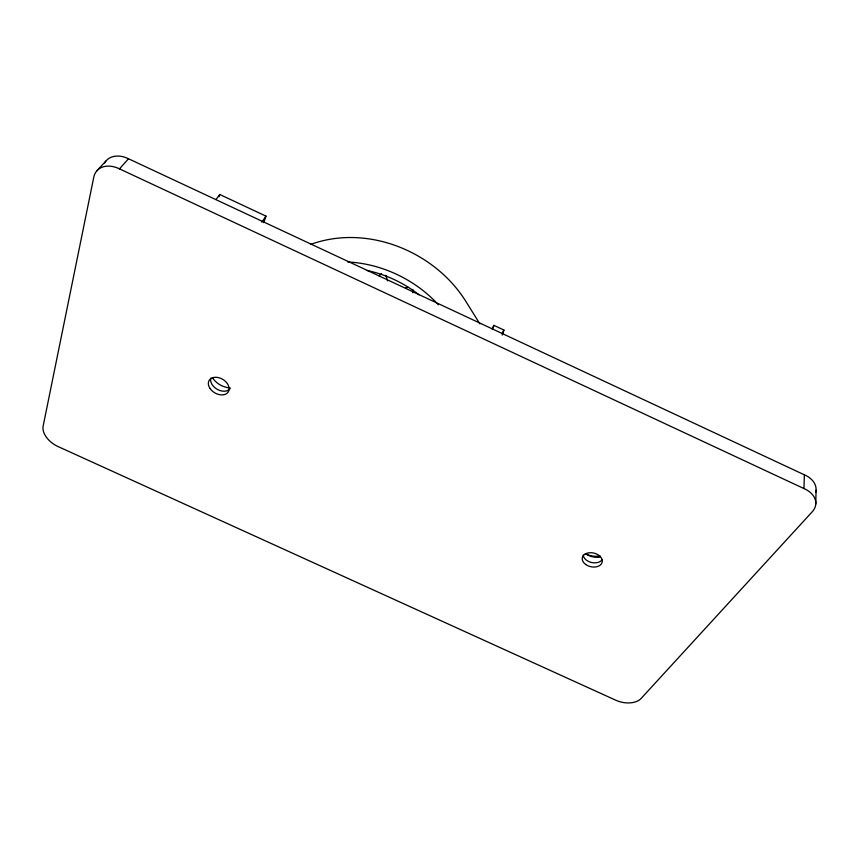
<?xml version="1.0" encoding="UTF-8"?>
<svg xmlns="http://www.w3.org/2000/svg" width="859" height="859" viewBox="0 0 859 859"><rect width="100%" height="100%" fill="white"/><g stroke="black" fill="none" stroke-linecap="round" stroke-linejoin="round"><path stroke-width="1.29" d="M412.771 292.747L412.792 289.419M815.782 504.061L816.05 490.221M128.517 158.765L119.455 168.858A24.095 17.545 41.4 0 0 93.685 177.609L43.175 425.924A19.65 12.316 32.8 0 0 58.337 446.68L615.592 700.139A19.188 11.854 12.4 0 0 641.276 698.292L811.691 512.372A23.032 16.278 3.6 0 0 803.96 488.567L804.368 474.823L128.517 158.765A23.794 17.481 41.8 0 0 104.594 162.931M219.088 196.711L219.743 194.488L265.968 216.124L263.788 222.674M502.182 335.096L503.932 330.049L493.946 325.378L492.046 328.911M492.594 329.137L493.946 325.378M502.021 333.55L503.932 330.049M261.823 222.245L265.968 216.124M216.006 199.471L219.743 194.488M96.67 171.027L105.958 160.987M378.937 275.782L381.589 273.763M310.561 244.461C366.965 223.812 434.407 251.129 465.718 301.198L479.902 323.929M405.652 287.958L407.939 287.26M119.455 168.858L803.96 488.567M385.831 275.256L387.624 280.914M804.368 474.823A22.742 16.224 3.2 0 1 815.663 492.454M602.105 559.864A10.147 6.99 12.8 0 1 591.217 562.42A10.147 6.99 12.8 0 1 583.143 555.064M599.732 557.223A14.99 10.405 12.6 0 1 585.312 553.583M230.019 387.806A16.826 11.94 30.8 0 1 212.409 377.627M230.158 388.622A11.124 7.828 30.7 0 1 217.51 389.492A11.124 7.828 30.7 0 1 210.788 378.175M367.104 270.478A98.109 74.937 26.3 0 1 419.063 294.852M347.745 261.995A104.905 80.134 26.3 0 1 438.38 304.816M600.011 555.88A15.956 11.081 12.7 0 1 585.827 553.872M585.634 564.438A10.179 6.99 12.8 0 0 602.116 562.42A10.179 6.99 12.8 0 0 589.027 552.799A10.179 6.99 12.8 0 0 585.634 564.438M209.993 388.408A11.156 7.838 30.6 0 0 227.979 392.284A11.156 7.838 30.6 0 0 218.207 377.552A11.156 7.838 30.6 0 0 209.993 388.408"/></g></svg>
